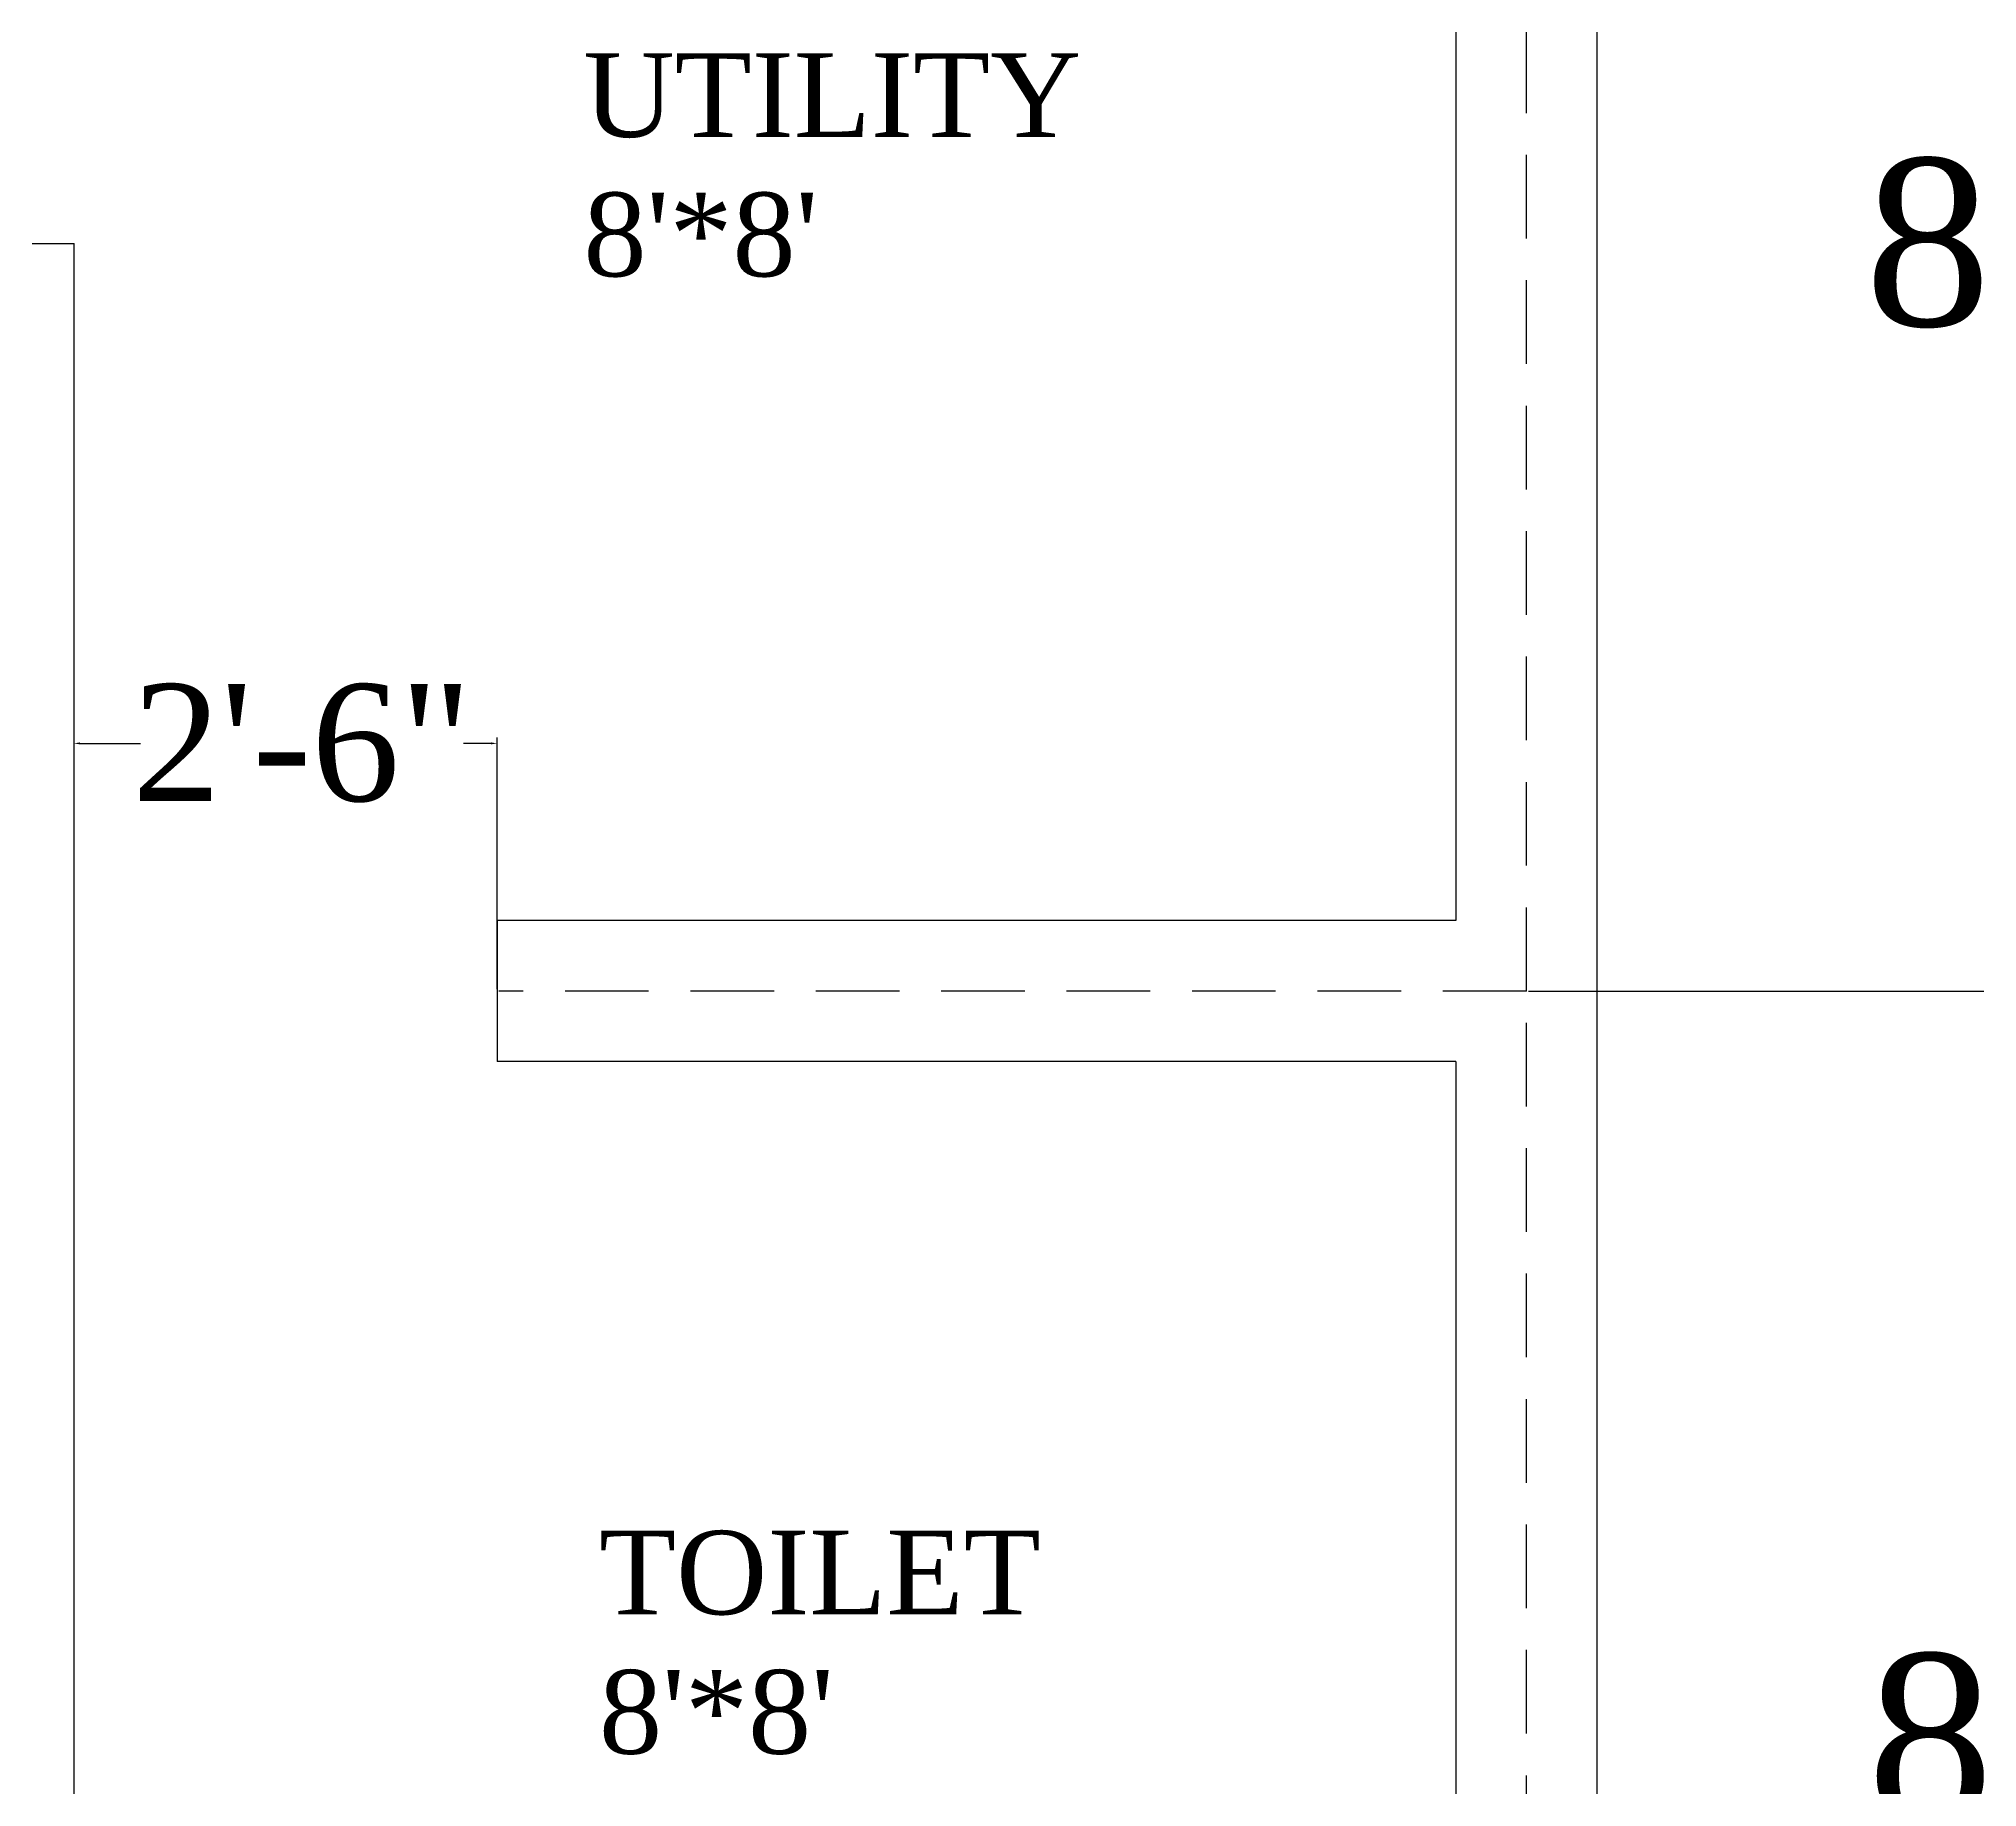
# Model space of a CAD drawing. Header units: inches. Extents: x 440 to 818, y -93 to 250.
# Drawn here: x 627 to 685, y 47.2 to 99.5 of the extents above; entities that cross this region are included whole.
import ezdxf

# ---------------------------------------------------------------- set-up
doc = ezdxf.new("R2010")
doc.units = ezdxf.units.IN
doc.header["$LTSCALE"] = 5
doc.header["$MEASUREMENT"] = 0
doc.linetypes.add('HIDDENX2', pattern=[0.75, 0.5, -0.25])
doc.layers.add('dot', color=1, linetype='Continuous')
doc.styles.get("Standard").update_dxf_attribs({"font": 'arial.ttf'})
doc.dimstyles.get("Standard").update_dxf_attribs({"dimtxt": 0.18, "dimasz": 0.18, "dimexe": 0.18, "dimexo": 0.0625, "dimgap": 0.09, "dimtad": 0, "dimtih": 1, "dimtoh": 1, "dimdec": 4, "dimzin": 0, "dimdsep": 46, "dimtxsty": 'Standard', "dimcen": 0.09, "dimadec": 0, "dimazin": 0, "dimtfac": 1, "dimtdec": 4, "dimtofl": 0, "dimtmove": 0, "dimatfit": 3, "dimfxl": 1, "dimtolj": 1, "dimtzin": 0, "dimarcsym": 0})

# ---------------------------------------------------------------- blocks, each defined once
blk = doc.blocks.new('*D56')
at = {"color": 0, "lineweight": -2, "transparency": 16777216}
for p, q in [((671.539, 115.705), (690.913, 115.705)), ((690.733, 115.525), (690.733, 95.989)), ((690.733, 71.188), (690.733, 90.723)), ((671.539, 71.008), (690.913, 71.008))]:
    blk.add_line(p, q, dxfattribs=at)
at = {"color": 0, "transparency": 16777216}
for points in [[(690.703, 115.525), (690.763, 115.525), (690.733, 115.705)], [(690.703, 71.188), (690.763, 71.188), (690.733, 71.008)]]:
    blk.add_solid(points, dxfattribs=at)
at = {"layer": 'Defpoints', "color": 0, "transparency": 16777216}
for p in [(671.477, 115.705), (671.477, 71.008), (690.733, 71.008)]:
    blk.add_point(p, dxfattribs=at)
at = {"color": 0, "transparency": 16777216, "insert": (690.733, 93.356), "char_height": 0.18, "attachment_point": 5}
blk.add_mtext('\\A1;{\\fTimes New Roman|b0|i0|c0|p18;\\H27.77778x;8\'-10"}', dxfattribs=at)
blk = doc.blocks.new('*D57')
at = {"color": 0, "lineweight": -2, "transparency": 16777216}
for p, q in [((671.539, 71.008), (690.989, 71.008)), ((690.809, 70.828), (690.809, 51.293)), ((690.809, 26.491), (690.809, 46.026)), ((671.539, 26.311), (690.989, 26.311))]:
    blk.add_line(p, q, dxfattribs=at)
at = {"color": 0, "transparency": 16777216}
for points in [[(690.779, 70.828), (690.839, 70.828), (690.809, 71.008)], [(690.779, 26.491), (690.839, 26.491), (690.809, 26.311)]]:
    blk.add_solid(points, dxfattribs=at)
at = {"layer": 'Defpoints', "color": 0, "transparency": 16777216}
for p in [(671.477, 71.008), (671.477, 26.311), (690.809, 26.311)]:
    blk.add_point(p, dxfattribs=at)
at = {"color": 0, "transparency": 16777216, "insert": (690.809, 48.659), "char_height": 0.18, "attachment_point": 5}
blk.add_mtext('\\A1;{\\fTimes New Roman|b0|i0|c0|p18;\\H27.77778x;8\'-10"}', dxfattribs=at)
blk = doc.blocks.new('*D37')
at = {"color": 0, "lineweight": -2, "transparency": 16777216}
for p, q in [((628.045, 71.07), (628.045, 78.593)), ((628.225, 78.413), (630.037, 78.413)), ((640.515, 78.413), (639.693, 78.413)), ((640.695, 71.07), (640.695, 78.593))]:
    blk.add_line(p, q, dxfattribs=at)
at = {"color": 0, "transparency": 16777216}
for points in [[(628.225, 78.443), (628.225, 78.383), (628.045, 78.413)], [(640.515, 78.443), (640.515, 78.383), (640.695, 78.413)]]:
    blk.add_solid(points, dxfattribs=at)
at = {"layer": 'Defpoints', "color": 0, "transparency": 16777216}
for p in [(640.695, 78.413), (628.045, 71.008), (640.695, 71.008)]:
    blk.add_point(p, dxfattribs=at)
at = {"color": 0, "transparency": 16777216, "insert": (634.865, 78.413), "char_height": 0.18, "attachment_point": 5}
blk.add_mtext('\\A1;{\\fTimes New Roman|b0|i0|c0|p18;\\H19.44444x;2\'-6"}', dxfattribs=at)

msp = doc.modelspace()

# ---------------------------------------------------------------- linework, layer by layer
for p, q in [((673.58518, 115.70465), (673.58518, 71.00783)), ((669.36849, 113.59631), (669.36849, 73.11617)), ((623.82834, 93.35624), (628.04502, 93.35624)), ((628.04502, 28.41935), (628.04502, 93.35624)), ((640.69506, 73.11617), (640.69506, 68.89949)), ((673.58518, 71.00783), (673.58518, 26.31101)), ((669.36849, 68.89949), (669.36849, 28.41935))]:
    msp.add_line(p, q)
at = {"color": 0}
for p, q in [((669.36849, 73.11617), (640.69506, 73.11617)), ((669.36849, 68.89949), (640.69506, 68.89949))]:
    msp.add_line(p, q, dxfattribs=at)
at = {"layer": 'dot', "linetype": 'HIDDENX2'}
for p, q in [((671.47683, 71.00783), (671.47683, 115.70465)), ((671.47683, 71.00783), (640.75289, 71.00783)), ((671.47683, 26.31101), (671.47683, 71.00783))]:
    msp.add_line(p, q, dxfattribs=at)

# ---------------------------------------------------------------- texts
at = {"char_height": 2.5, "attachment_point": 1}
for s, insert in [("{\\fTimes New Roman|b0|i0|c0|p18;UTILITY\\P8'*8'}", (643.27759, 99.04271)), ("{\\fTimes New Roman|b0|i0|c0|p18;TOILET\\P8'*8'}", (643.74303, 54.8764))]:
    msp.add_mtext(s, dxfattribs=dict(at, insert=insert))

# ---------------------------------------------------------------- dimensions: what is measured, and where the dimension line sits
for base, p1, p2, picture, middle in [((690.73287, 71.00783), (671.47683, 115.70465), (671.47683, 71.00783), '*D56', (690.73287, 93.35624)), ((690.80877, 26.31101), (671.47683, 71.00783), (671.47683, 26.31101), '*D57', (690.80877, 48.65942))]:
    dim = msp.add_linear_dim(base=base, p1=p1, p2=p2, angle=90, text='{\\fTimes New Roman|b0|i0|c0|p18;\\H27.77778x;8\'-10"}', dimstyle='Standard')
    dim.commit()
    dim.dimension.update_dxf_attribs({"geometry": picture, "text_midpoint": middle})
dim = msp.add_linear_dim(base=(640.69506, 78.41266), p1=(628.04502, 71.00783), p2=(640.69506, 71.00783), text='{\\fTimes New Roman|b0|i0|c0|p18;\\H19.44444x;2\'-6"}', dimstyle='Standard')
dim.commit()
dim.dimension.update_dxf_attribs({"geometry": '*D37', "text_midpoint": (634.86507, 78.41266), "dimtype": 160})

doc.saveas('drawing.dxf')
